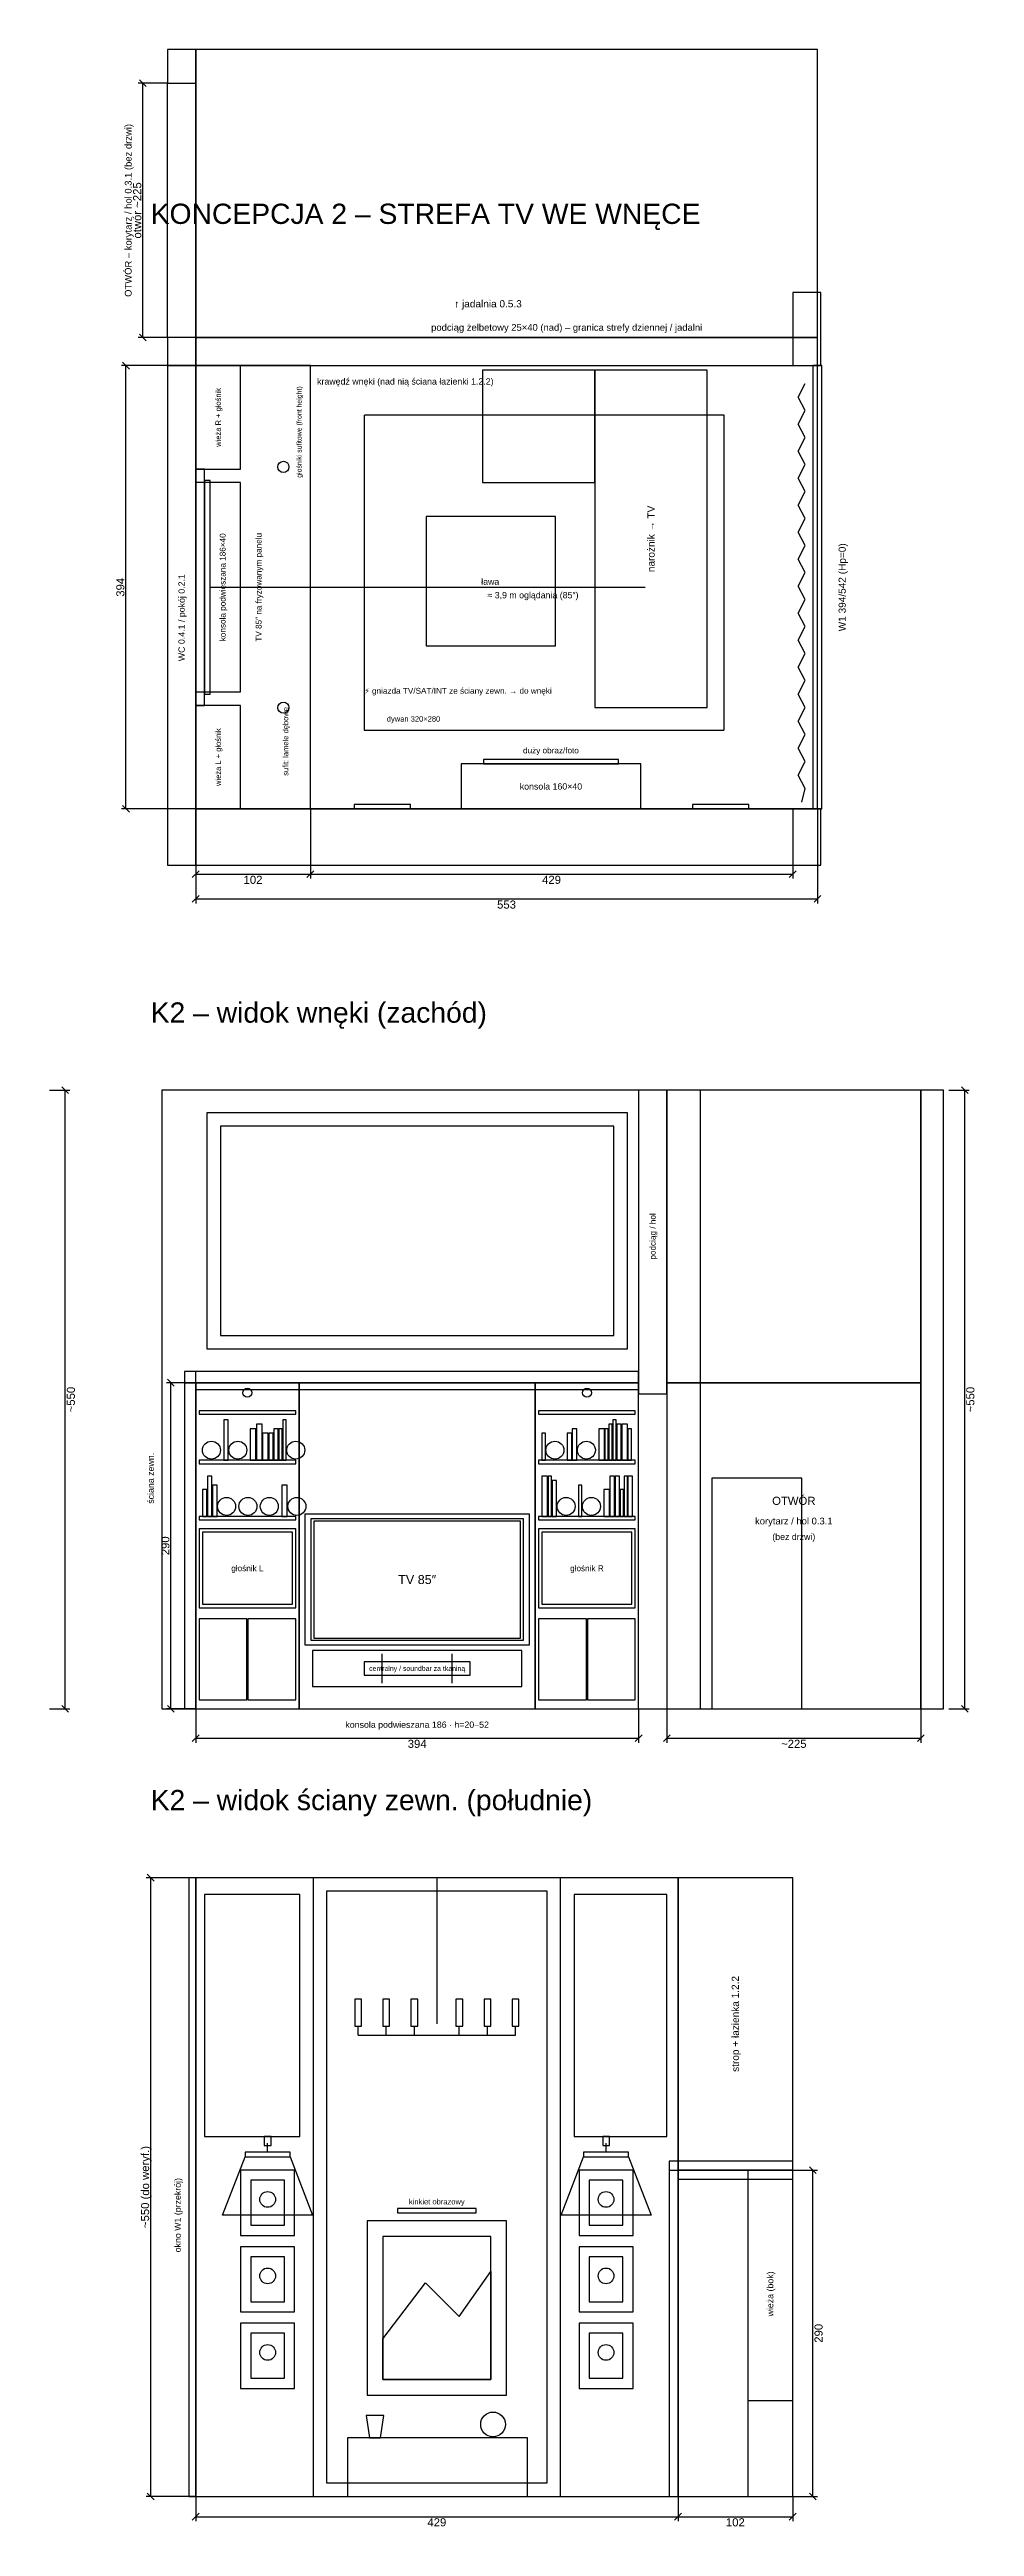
# Model space of a CAD drawing. Header units: centimetres. Extents: x -71 to 2293, y -1527 to 675.
# Drawn here: x 1470 to 2293, y -1527 to 675 of the extents above; entities that cross this region are included whole.
import ezdxf
from ezdxf.enums import TextEntityAlignment as Align

# ---------------------------------------------------------------- set-up
doc = ezdxf.new("R2010")
doc.units = ezdxf.units.CM
doc.linetypes.add('DASHED', pattern=[1.524, 1.27, -0.254])
for name, color, linetype in [('K_ELEKTRYKA', 1, 'Continuous'), ('K_KONSTR', 1, 'Continuous'), ('K_MEBLE', 7, 'Continuous'), ('K_OKNA', 4, 'Continuous'), ('K_OPIS', 5, 'Continuous'), ('K_PRZEKROJ', 8, 'Continuous'), ('K_SCIANY', 8, 'Continuous'), ('K_SWIATLO', 2, 'Continuous'), ('K_TKANINY', 9, 'Continuous'), ('K_WNEKA', 6, 'Continuous'), ('K_WYMIARY', 3, 'Continuous'), ('K_ZABUDOWA', 30, 'Continuous')]:
    doc.layers.add(name, color=color, linetype=linetype)
doc.styles.add('PL', font='arial.ttf')

msp = doc.modelspace()

# ---------------------------------------------------------------- linework, layer by layer
at = {"layer": 'K_ELEKTRYKA'}
for centre in [(1678, 304), (1678, 90)]:
    msp.add_circle(centre, 5, dxfattribs=at)
at = {"layer": 'K_KONSTR', "linetype": 'DASHED'}
for p, q in [((1600, 419), (2131, 419)), ((1600, 394), (2131, 394))]:
    msp.add_line(p, q, dxfattribs=at)
at = {"layer": 'K_KONSTR'}
msp.add_lwpolyline([(1575, 394), (1600, 394), (1600, 419), (1575, 419)], close=True, dxfattribs=at)
at = {"layer": 'K_MEBLE'}
for p, q in [((1766, -777), (1766, -751)), ((1828, -777), (1828, -751)), ((1890, -777), (1890, -751)), ((1744.5, -1090), (1744.5, -1082)), ((1769.5, -1090), (1769.5, -1082)), ((1794.5, -1090), (1794.5, -1082)), ((1834.5, -1090), (1834.5, -1082)), ((1859.5, -1090), (1859.5, -1082)), ((1884.5, -1090), (1884.5, -1082))]:
    msp.add_line(p, q, dxfattribs=at)
for points in [[(1855, 290), (1955, 290), (1955, 390), (1855, 390)], [(1955, 90), (2055, 90), (2055, 390), (1955, 390)], [(1608, 102), (1613, 102), (1613, 292), (1608, 292)], [(1805, 145), (1920, 145), (1920, 260), (1805, 260)], [(1836, 0), (1996, 0), (1996, 40), (1836, 40)], [(1856, 40), (1976, 40), (1976, 44), (1856, 44)], [(1741, 0), (1791, 0), (1791, 4), (1741, 4)], [(2042, 0), (2092, 0), (2092, 4), (2042, 4)], [(1570, -800), (2049, -800), (2049, -250), (1570, -250)], [(1994, -520), (2019, -520), (2019, -250), (1994, -250)], [(2019, -510), (2245, -510), (2245, -250), (2019, -250)], [(2245, -800), (2265, -800), (2265, -250), (2245, -250)], [(1590, -800), (1600, -800), (1600, -500), (1590, -500)], [(1590, -510), (1994, -510), (1994, -500), (1590, -500)], [(1600, -800), (1994, -800), (1994, -510), (1600, -510)], [(1600, -800), (1692, -800), (1692, -510), (1600, -510)], [(1600, -516), (1994, -516), (1994, -510), (1600, -510)], [(1692, -800), (1902, -800), (1902, -510), (1692, -510)], [(1902, -800), (1994, -800), (1994, -510), (1902, -510)], [(1603, -538), (1689, -538), (1689, -535), (1603, -535)], [(1625, -579), (1629, -579), (1629, -543), (1625, -543)], [(1654, -579), (1659, -579), (1659, -547), (1654, -547)], [(1677.5, -579), (1680.5, -579), (1680.5, -543), (1677.5, -543)], [(1905, -538), (1991, -538), (1991, -535), (1905, -535)], [(1967.5, -579), (1970.5, -579), (1970.5, -547), (1967.5, -547)], [(1971, -579), (1974, -579), (1974, -543), (1971, -543)], [(1974.5, -579), (1978.5, -579), (1978.5, -547), (1974.5, -547)], [(1979, -579), (1984, -579), (1984, -547), (1979, -547)], [(1648.5, -579), (1653.5, -579), (1653.5, -551), (1648.5, -551)], [(1659.5, -579), (1664.5, -579), (1664.5, -555), (1659.5, -555)], [(1665, -579), (1669, -579), (1669, -555), (1665, -555)], [(1669.5, -579), (1673.5, -579), (1673.5, -551), (1669.5, -551)], [(1674, -579), (1677, -579), (1677, -551), (1674, -551)], [(1908, -579), (1911, -579), (1911, -555), (1908, -555)], [(1930.5, -579), (1934.5, -579), (1934.5, -555), (1930.5, -555)], [(1935, -579), (1939, -579), (1939, -551), (1935, -551)], [(1958.5, -579), (1963.5, -579), (1963.5, -551), (1958.5, -551)], [(1964, -579), (1967, -579), (1967, -551), (1964, -551)], [(1984.5, -579), (1987.5, -579), (1987.5, -551), (1984.5, -551)], [(1603, -582), (1689, -582), (1689, -579), (1603, -579)], [(1610.5, -629), (1614.5, -629), (1614.5, -593), (1610.5, -593)], [(1905, -582), (1991, -582), (1991, -579), (1905, -579)], [(1908, -629), (1913, -629), (1913, -593), (1908, -593)], [(1913.5, -629), (1916.5, -629), (1916.5, -593), (1913.5, -593)], [(1968.5, -629), (1972.5, -629), (1972.5, -593), (1968.5, -593)], [(1973, -629), (1977, -629), (1977, -593), (1973, -593)], [(1981, -629), (1984, -629), (1984, -593), (1981, -593)], [(1984.5, -629), (1988.5, -629), (1988.5, -593), (1984.5, -593)], [(1606, -629), (1610, -629), (1610, -605), (1606, -605)], [(1615, -629), (1619, -629), (1619, -601), (1615, -601)], [(1676.5, -629), (1681.5, -629), (1681.5, -601), (1676.5, -601)], [(1917, -629), (1921, -629), (1921, -597), (1917, -597)], [(1940.5, -629), (1943.5, -629), (1943.5, -601), (1940.5, -601)], [(1963, -629), (1968, -629), (1968, -605), (1963, -605)], [(1977.5, -629), (1980.5, -629), (1980.5, -605), (1977.5, -605)], [(2059, -800), (2139, -800), (2139, -595), (2059, -595)], [(1603, -632), (1689, -632), (1689, -629), (1603, -629)], [(1697, -743), (1897, -743), (1897, -627), (1697, -627)], [(1702.5, -739), (1891.5, -739), (1891.5, -631), (1702.5, -631)], [(1705, -737), (1889, -737), (1889, -633), (1705, -633)], [(1905, -632), (1991, -632), (1991, -629), (1905, -629)], [(1603, -710), (1689, -710), (1689, -640), (1603, -640)], [(1606, -707), (1686, -707), (1686, -643), (1606, -643)], [(1905, -710), (1991, -710), (1991, -640), (1905, -640)], [(1908, -707), (1988, -707), (1988, -643), (1908, -643)], [(1603, -792), (1645.5, -792), (1645.5, -720), (1603, -720)], [(1646.5, -792), (1689, -792), (1689, -720), (1646.5, -720)], [(1905, -792), (1947.5, -792), (1947.5, -720), (1905, -720)], [(1948.5, -792), (1991, -792), (1991, -720), (1948.5, -720)], [(1704, -780), (1890, -780), (1890, -748), (1704, -748)], [(1750, -770), (1844, -770), (1844, -758), (1750, -758)], [(1608, -1180), (1692.5, -1180), (1692.5, -965), (1608, -965)], [(1936.5, -1180), (2019, -1180), (2019, -965), (1936.5, -965)], [(1741.5, -1082), (1747.5, -1082), (1747.5, -1058), (1741.5, -1058)], [(1766.5, -1082), (1772.5, -1082), (1772.5, -1058), (1766.5, -1058)], [(1791.5, -1082), (1797.5, -1082), (1797.5, -1058), (1791.5, -1058)], [(1831.5, -1082), (1837.5, -1082), (1837.5, -1058), (1831.5, -1058)], [(1856.5, -1082), (1862.5, -1082), (1862.5, -1058), (1856.5, -1058)], [(1881.5, -1082), (1887.5, -1082), (1887.5, -1058), (1881.5, -1058)], [(1644, -1198), (1684, -1198), (1704, -1250), (1624, -1250)], [(1640, -1268), (1688, -1268), (1688, -1210), (1640, -1210)], [(1945, -1198), (1985, -1198), (2005, -1250), (1925, -1250)], [(1941, -1268), (1989, -1268), (1989, -1210), (1941, -1210)], [(2021, -1500), (2029, -1500), (2029, -1202), (2021, -1202)], [(2021, -1210), (2131, -1210), (2131, -1202), (2021, -1202)], [(2029, -1500), (2131, -1500), (2131, -1210), (2029, -1210)], [(2029, -1218), (2131, -1218), (2131, -1210), (2029, -1210)], [(2091, -1500), (2131, -1500), (2131, -1210), (2091, -1210)], [(1649, -1259), (1679, -1259), (1679, -1219), (1649, -1219)], [(1950, -1259), (1980, -1259), (1980, -1219), (1950, -1219)], [(1779.5, -1248), (1849.5, -1248), (1849.5, -1244), (1779.5, -1244)], [(1752.5, -1410), (1876.5, -1410), (1876.5, -1255), (1752.5, -1255)], [(1766.5, -1396), (1862.5, -1396), (1862.5, -1269), (1766.5, -1269)], [(1640, -1336), (1688, -1336), (1688, -1278), (1640, -1278)], [(1649, -1327), (1679, -1327), (1679, -1287), (1649, -1287)], [(1941, -1336), (1989, -1336), (1989, -1278), (1941, -1278)], [(1950, -1327), (1980, -1327), (1980, -1287), (1950, -1287)], [(1766.5, -1360), (1804.5, -1310), (1834.5, -1340), (1862.5, -1300), (1862.5, -1396), (1766.5, -1396)], [(1640, -1404), (1688, -1404), (1688, -1346), (1640, -1346)], [(1649, -1395), (1679, -1395), (1679, -1355), (1649, -1355)], [(1941, -1404), (1989, -1404), (1989, -1346), (1941, -1346)], [(1950, -1395), (1980, -1395), (1980, -1355), (1950, -1355)], [(1754.5, -1448), (1764.5, -1448), (1767.5, -1428), (1751.5, -1428)], [(2091, -1500), (2131, -1500), (2131, -1415), (2091, -1415)], [(1735, -1500), (1895, -1500), (1895, -1448), (1735, -1448)]]:
    msp.add_lwpolyline(points, close=True, dxfattribs=at)
msp.add_lwpolyline([(1600, -800), (1600, -510), (1994, -510)], dxfattribs=at)
for centre, radius in [((1646, -519), 4), ((1948, -519), 4), ((1614, -570), 8), ((1637.5, -570), 8), ((1689, -570), 8), ((1919.5, -570), 8), ((1947.5, -570), 8), ((1627.5, -620), 8), ((1646.5, -620), 8), ((1665.5, -620), 8), ((1690, -620), 8), ((1929.5, -620), 8), ((1952, -620), 8), ((1664, -1236), 7), ((1965, -1236), 7), ((1664, -1304), 7), ((1965, -1304), 7), ((1664, -1372), 7), ((1965, -1372), 7), ((1864.5, -1436), 11)]:
    msp.add_circle(centre, radius, dxfattribs=at)
at = {"layer": 'K_OKNA'}
msp.add_line((2153, 0), (2153, 394), dxfattribs=at)
for points in [[(2149, 0), (2157, 0), (2157, 394), (2149, 394)], [(1594, -1500), (1600, -1500), (1600, -950), (1594, -950)]]:
    msp.add_lwpolyline(points, close=True, dxfattribs=at)
at = {"layer": 'K_OPIS', "linetype": 'DASHED'}
for p, q in [((1575, 419), (1575, 645)), ((1600, 419), (1600, 645))]:
    msp.add_line(p, q, dxfattribs=at)
at = {"layer": 'K_OPIS'}
for points in [[(1600, 419), (2153, 419), (2153, 675), (1600, 675)], [(1600, 0), (2153, 0), (2153, 419), (1600, 419)], [(1600, 0), (1702, 0), (1702, 394), (1600, 394)], [(1600, 0), (1702, 0), (1702, 394), (1600, 394)], [(1600, -1500), (2131, -1500), (2131, -950), (1600, -950)]]:
    msp.add_lwpolyline(points, close=True, dxfattribs=at)
at = {"layer": 'K_OPIS', "linetype": 'DASHED'}
msp.add_lwpolyline([(2019, -800), (2245, -800), (2245, -510), (2019, -510)], close=True, dxfattribs=at)
at = {"layer": 'K_PRZEKROJ'}
msp.add_lwpolyline([(2029, -1210), (2131, -1210), (2131, -950), (2029, -950)], close=True, dxfattribs=at)
at = {"layer": 'K_SCIANY'}
for points in [[(1575, 645), (1600, 645), (1600, 675), (1575, 675)], [(2131, 394), (2156, 394), (2156, 459), (2131, 459)], [(1575, -50), (1600, -50), (1600, 419), (1575, 419)], [(1575, 394), (1600, 394), (1600, 419), (1575, 419)], [(1575, -50), (2156, -50), (2156, 0), (1575, 0)], [(2131, -50), (2156, -50), (2156, 0), (2131, 0)], [(1600, -1500), (2131, -1500), (2131, -1210), (2029, -1210), (2029, -950), (1600, -950)]]:
    msp.add_lwpolyline(points, close=True, dxfattribs=at)
at = {"layer": 'K_SWIATLO'}
for p, q in [((1814.5, -950), (1814.5, -1080)), ((1744.5, -1090), (1884.5, -1090)), ((1664, -1194), (1664, -1186)), ((1965, -1194), (1965, -1186))]:
    msp.add_line(p, q, dxfattribs=at)
for points in [[(1661, -1188), (1667, -1188), (1667, -1180), (1661, -1180)], [(1962, -1188), (1968, -1188), (1968, -1180), (1962, -1180)], [(1644, -1198), (1684, -1198), (1684, -1194), (1644, -1194)], [(1945, -1198), (1985, -1198), (1985, -1194), (1945, -1194)]]:
    msp.add_lwpolyline(points, close=True, dxfattribs=at)
at = {"layer": 'K_TKANINY'}
msp.add_lwpolyline([(2139, 6), (2142, 18), (2136, 30), (2142, 42), (2136, 54), (2142, 66), (2136, 78), (2142, 90), (2136, 102), (2142, 114), (2136, 126), (2142, 138), (2136, 150), (2142, 162), (2136, 174), (2142, 186), (2136, 198), (2142, 210), (2136, 222), (2142, 234), (2136, 246), (2142, 258), (2136, 270), (2142, 282), (2136, 294), (2142, 306), (2136, 318), (2142, 330), (2136, 342), (2142, 354), (2136, 366), (2142, 378)], dxfattribs=at)
at = {"layer": 'K_TKANINY', "linetype": 'DASHED'}
msp.add_lwpolyline([(1750, 70), (2070, 70), (2070, 350), (1750, 350)], close=True, dxfattribs=at)
at = {"layer": 'K_WNEKA', "linetype": 'DASHED'}
msp.add_line((1702, 0), (1702, 394), dxfattribs=at)
at = {"layer": 'K_WYMIARY'}
for p, q in [((1575, 645), (1549, 645)), ((1556, 642), (1550, 648)), ((1553, 419), (1553, 645)), ((1575, 419), (1549, 419)), ((1556, 416), (1550, 422)), ((1541, 391), (1535, 397)), ((1600, 394), (1534, 394)), ((1538, 0), (1538, 394)), ((1600, 0), (1534, 0)), ((1541, -3), (1535, 3)), ((1600, 0), (1600, -62)), ((1600, 0), (1600, -84)), ((1702, 0), (1702, -62)), ((1702, 0), (1702, -62)), ((2131, 0), (2131, -62)), ((2153, 0), (2153, -84)), ((1597, -61), (1603, -55)), ((1600, -58), (1702, -58)), ((1699, -61), (1705, -55)), ((1699, -61), (1705, -55)), ((1702, -58), (2131, -58)), ((2128, -61), (2134, -55)), ((1597, -83), (1603, -77)), ((1600, -80), (2153, -80)), ((2150, -83), (2156, -77)), ((1470, -250), (1488, -250)), ((1487, -253), (1481, -247)), ((1484, -800), (1484, -250)), ((2270, -250), (2288, -250)), ((2287, -253), (2281, -247)), ((2284, -800), (2284, -250)), ((1600, -510), (1574, -510)), ((1581, -513), (1575, -507)), ((1578, -800), (1578, -510)), ((1470, -800), (1488, -800)), ((1487, -803), (1481, -797)), ((1600, -800), (1574, -800)), ((1581, -803), (1575, -797)), ((1600, -800), (1600, -830)), ((1994, -800), (1994, -830)), ((2019, -800), (2019, -830)), ((2245, -800), (2245, -830)), ((2270, -800), (2288, -800)), ((2287, -803), (2281, -797)), ((1597, -829), (1603, -823)), ((1600, -826), (1994, -826)), ((1991, -829), (1997, -823)), ((2016, -829), (2022, -823)), ((2019, -826), (2245, -826)), ((2242, -829), (2248, -823)), ((1600, -950), (1556, -950)), ((1563, -953), (1557, -947)), ((1560, -1500), (1560, -950)), ((2131, -1210), (2153, -1210)), ((2152, -1213), (2146, -1207)), ((2149, -1500), (2149, -1210)), ((1563, -1503), (1557, -1497)), ((2152, -1503), (2146, -1497)), ((1600, -1500), (1556, -1500)), ((1597, -1521), (1603, -1515)), ((1600, -1500), (1600, -1522)), ((1600, -1518), (2029, -1518)), ((2026, -1521), (2032, -1515)), ((2026, -1521), (2032, -1515)), ((2029, -1500), (2029, -1522)), ((2029, -1500), (2029, -1522)), ((2029, -1518), (2131, -1518)), ((2128, -1521), (2134, -1515)), ((2131, -1500), (2131, -1522)), ((2131, -1500), (2153, -1500))]:
    msp.add_line(p, q, dxfattribs=at)
at = {"layer": 'K_WYMIARY', "linetype": 'DASHED'}
msp.add_line((1613, 197), (2000, 197), dxfattribs=at)
at = {"layer": 'K_ZABUDOWA'}
for points in [[(1600, 302), (1640, 302), (1640, 394), (1600, 394)], [(1600, 92), (1608, 92), (1608, 302), (1600, 302)], [(1600, 104), (1640, 104), (1640, 290), (1600, 290)], [(1600, 0), (1640, 0), (1640, 92), (1600, 92)], [(1610, -480), (1984, -480), (1984, -270), (1610, -270)], [(1622, -468), (1972, -468), (1972, -282), (1622, -282)], [(1704.5, -1500), (1924.5, -1500), (1924.5, -950), (1704.5, -950)], [(1716.5, -1488), (1912.5, -1488), (1912.5, -962), (1716.5, -962)]]:
    msp.add_lwpolyline(points, close=True, dxfattribs=at)

# ---------------------------------------------------------------- texts
at = {"layer": 'K_OKNA', "style": 'PL'}
msp.add_text('W1 394/542 (Hp=0)', height=6.4, rotation=90, dxfattribs=at).set_placement((2175, 197), align=Align.MIDDLE_CENTER)
at = {"layer": 'K_OPIS', "style": 'PL'}
for s, height, p in [('OTWÓR – korytarz / hol 0.3.1 (bez drzwi)', 6, (1540, 532)), ('głośniki sufitowe (front height)', 4.4, (1692, 335)), ('wieża R + głośnik', 4.8, (1620, 348)), ('narożnik → TV', 6.4, (2005, 240)), ('konsola podwieszana 186×40', 5.2, (1624, 197)), ('TV 85″ na fryzowanym panelu', 5.2, (1656, 197)), ('WC 0.4.1 / pokój 0.2.1', 5.6, (1587.5, 170)), ('sufit: lamele dębowe', 4.8, (1680, 60)), ('wieża L + głośnik', 4.8, (1620, 46)), ('podciąg / hol', 5.2, (2006.5, -380)), ('ściana zewn.', 5.6, (1560, -595)), ('strop + łazienka 1.2.2', 6.4, (2080, -1080)), ('okno W1 (przekrój)', 5.6, (1584, -1250)), ('wieża (bok)', 5.6, (2111, -1320))]:
    msp.add_text(s, height=height, rotation=90, dxfattribs=at).set_placement(p, align=Align.MIDDLE_CENTER)
for s, p in [('KONCEPCJA 2 – STREFA TV WE WNĘCE', (1560, 520)), ('K2 – widok wnęki (zachód)', (1560, -190)), ('K2 – widok ściany zewn. (południe)', (1560, -890))]:
    msp.add_text(s, height=18, dxfattribs=at).set_placement(p)
for s, height, p in [('↑ jadalnia 0.5.3', 6.4, (1860, 449)), ('podciąg żelbetowy 25×40 (nad) – granica strefy dziennej / jadalni', 6, (1930, 428)), ('ława', 5.6, (1862, 202)), ('≈ 3,9 m oglądania (85″)', 5.6, (1900, 190)), ('duży obraz/foto', 5.2, (1916, 52)), ('konsola 160×40', 5.6, (1916, 20)), ('OTWÓR', 7.2, (2132, -615)), ('korytarz / hol 0.3.1', 6, (2132, -633)), ('(bez drzwi)', 5.6, (2132, -647)), ('głośnik L', 5.2, (1646, -675)), ('TV 85″', 8, (1797, -685)), ('głośnik R', 5.2, (1948, -675)), ('centralny / soundbar za tkaniną', 4.4, (1797, -764)), ('konsola podwieszana 186 · h=20–52', 5.6, (1797, -814)), ('kinkiet obrazowy', 4.8, (1814.5, -1238))]:
    msp.add_text(s, height=height, dxfattribs=at).set_placement(p, align=Align.MIDDLE_CENTER)
for s, height, p in [('krawędź wnęki (nad nią ściana łazienki 1.2.2)', 5.6, (1708, 380)), ('⚡ gniazda TV/SAT/INT ze ściany zewn. → do wnęki', 5.2, (1750, 105)), ('dywan 320×280', 4.8, (1770, 80))]:
    msp.add_text(s, height=height, dxfattribs=at).set_placement(p, align=Align.MIDDLE_LEFT)
at = {"layer": 'K_WYMIARY', "style": 'PL'}
for s, p in [('otwór ~225', (1548, 532)), ('394', (1533, 197)), ('~550', (1489, -525)), ('~550', (2289, -525)), ('290', (1573, -655)), ('~550 (do weryf.)', (1555, -1225)), ('290', (2154, -1355))]:
    msp.add_text(s, height=7.2, rotation=90, dxfattribs=at).set_placement(p, align=Align.MIDDLE_CENTER)
for s, p in [('102', (1651, -63)), ('429', (1916.5, -63)), ('553', (1876.5, -85)), ('394', (1797, -831)), ('~225', (2132, -831)), ('429', (1814.5, -1523)), ('102', (2080, -1523))]:
    msp.add_text(s, height=7.2, dxfattribs=at).set_placement(p, align=Align.MIDDLE_CENTER)

doc.saveas('drawing.dxf')
